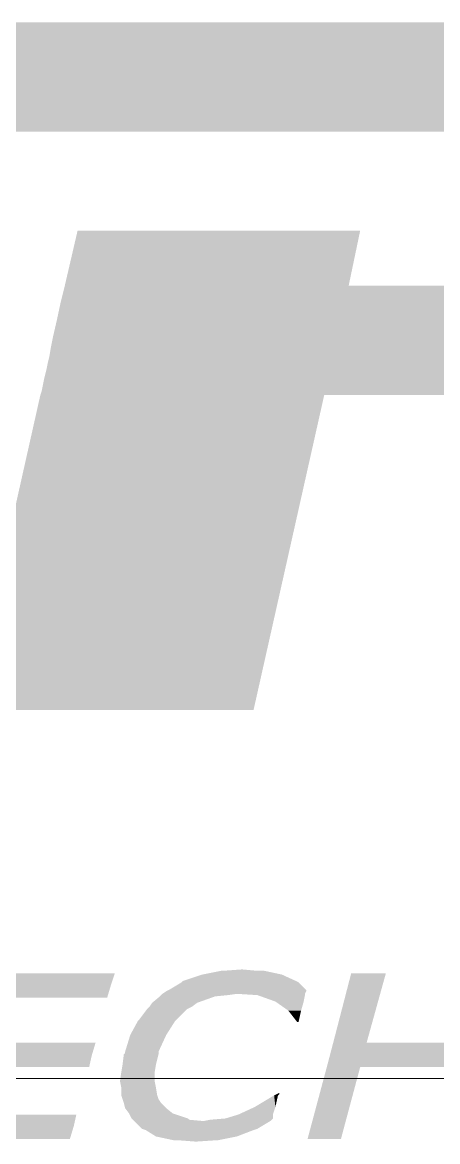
# Model space of a CAD drawing. Header units: millimetres. Extents: x 0 to 216, y 0 to 279.
# Drawn here: x 110.68 to 117.52, y 26.9 to 45.34 of the extents above; entities that cross this region are included whole.
import ezdxf

# ---------------------------------------------------------------- set-up
doc = ezdxf.new("R2010")
doc.units = ezdxf.units.MM
doc.layers.add('C00-00-00', color=7, linetype='Continuous')

msp = doc.modelspace()

# ---------------------------------------------------------------- hatches: boundary and pattern name
at = {"layer": 'C00-00-00'}
h = msp.add_hatch(color=256, dxfattribs=at)
h.dxf.hatch_style = 2
h.paths.add_polyline_path([(106.1085, 45.169667), (122.809, 44.979167), (106.066167, 44.979167)])
h = msp.add_hatch(color=256, dxfattribs=at)
h.dxf.hatch_style = 2
h.paths.add_polyline_path([(106.150833, 45.296667), (122.385667, 45.169667), (106.1085, 45.169667)])
h = msp.add_hatch(color=256, dxfattribs=at)
h.dxf.hatch_style = 2
h.paths.add_polyline_path([(106.1085, 45.169667), (122.385667, 45.169667), (122.809, 44.979167)])
h = msp.add_hatch(color=256, dxfattribs=at)
h.dxf.hatch_style = 2
h.paths.add_polyline_path([(106.150833, 45.339), (121.941167, 45.296667), (106.150833, 45.296667)])
h = msp.add_hatch(color=256, dxfattribs=at)
h.dxf.hatch_style = 2
h.paths.add_polyline_path([(106.150833, 45.339), (121.454333, 45.339), (121.941167, 45.296667)])
h = msp.add_hatch(color=256, dxfattribs=at)
h.dxf.hatch_style = 2
h.paths.add_polyline_path([(106.150833, 45.296667), (121.941167, 45.296667), (122.385667, 45.169667)])
h = msp.add_hatch(color=256, dxfattribs=at)
h.dxf.hatch_style = 2
h.paths.add_polyline_path([(106.066167, 44.979167), (123.19, 44.704), (106.002667, 44.704)])
h = msp.add_hatch(color=256, dxfattribs=at)
h.dxf.hatch_style = 2
h.paths.add_polyline_path([(106.066167, 44.979167), (122.809, 44.979167), (123.19, 44.704)])
h = msp.add_hatch(color=256, dxfattribs=at)
h.dxf.hatch_style = 2
h.paths.add_polyline_path([(106.002667, 44.704), (123.528667, 44.365333), (105.939167, 44.365333)])
h = msp.add_hatch(color=256, dxfattribs=at)
h.dxf.hatch_style = 2
h.paths.add_polyline_path([(106.002667, 44.704), (123.19, 44.704), (123.528667, 44.365333)])
h = msp.add_hatch(color=256, dxfattribs=at)
h.dxf.hatch_style = 2
h.paths.add_polyline_path([(105.939167, 44.365333), (123.803833, 43.984333), (105.8545, 43.984333)])
h = msp.add_hatch(color=256, dxfattribs=at)
h.dxf.hatch_style = 2
h.paths.add_polyline_path([(105.939167, 44.365333), (123.528667, 44.365333), (123.803833, 43.984333)])
h = msp.add_hatch(color=256, dxfattribs=at)
h.dxf.hatch_style = 2
h.paths.add_polyline_path([(105.8545, 43.984333), (123.994333, 43.561), (105.748667, 43.561)])
h = msp.add_hatch(color=256, dxfattribs=at)
h.dxf.hatch_style = 2
h.paths.add_polyline_path([(105.8545, 43.984333), (123.803833, 43.984333), (123.994333, 43.561)])
h = msp.add_hatch(color=256, dxfattribs=at)
h.dxf.hatch_style = 2
h.paths.add_polyline_path([(105.748667, 43.561), (124.0155, 43.539833), (105.748667, 43.539833)])
h = msp.add_hatch(color=256, dxfattribs=at)
h.dxf.hatch_style = 2
h.paths.add_polyline_path([(105.748667, 43.561), (123.994333, 43.561), (124.0155, 43.539833)])
h = msp.add_hatch(color=256, dxfattribs=at)
h.dxf.hatch_style = 2
h.paths.add_polyline_path([(111.590667, 41.91), (116.056833, 40.999833), (111.379, 40.999833)])
h = msp.add_hatch(color=256, dxfattribs=at)
h.dxf.hatch_style = 2
h.paths.add_polyline_path([(111.590667, 41.91), (116.247333, 41.91), (116.056833, 40.999833)])
h = msp.add_hatch(color=256, dxfattribs=at)
h.dxf.hatch_style = 2
h.paths.add_polyline_path([(111.379, 40.999833), (123.676833, 40.745833), (111.3155, 40.745833)])
h = msp.add_hatch(color=256, dxfattribs=at)
h.dxf.hatch_style = 2
h.paths.add_polyline_path([(111.379, 40.999833), (123.825, 40.999833), (123.676833, 40.745833)])
h = msp.add_hatch(color=256, dxfattribs=at)
h.dxf.hatch_style = 2
h.paths.add_polyline_path([(111.3155, 40.745833), (123.401667, 40.4495), (111.252, 40.4495)])
h = msp.add_hatch(color=256, dxfattribs=at)
h.dxf.hatch_style = 2
h.paths.add_polyline_path([(111.3155, 40.745833), (123.676833, 40.745833), (123.401667, 40.4495)])
h = msp.add_hatch(color=256, dxfattribs=at)
h.dxf.hatch_style = 2
h.paths.add_polyline_path([(111.252, 40.4495), (123.084167, 40.174333), (111.1885, 40.174333)])
h = msp.add_hatch(color=256, dxfattribs=at)
h.dxf.hatch_style = 2
h.paths.add_polyline_path([(111.252, 40.4495), (123.401667, 40.4495), (123.084167, 40.174333)])
h = msp.add_hatch(color=256, dxfattribs=at)
h.dxf.hatch_style = 2
h.paths.add_polyline_path([(111.1885, 40.174333), (122.724333, 39.962667), (111.146167, 39.962667)])
h = msp.add_hatch(color=256, dxfattribs=at)
h.dxf.hatch_style = 2
h.paths.add_polyline_path([(111.1885, 40.174333), (123.084167, 40.174333), (122.724333, 39.962667)])
h = msp.add_hatch(color=256, dxfattribs=at)
h.dxf.hatch_style = 2
h.paths.add_polyline_path([(111.125, 39.835667), (121.941167, 39.751), (111.103833, 39.751)])
h = msp.add_hatch(color=256, dxfattribs=at)
h.dxf.hatch_style = 2
h.paths.add_polyline_path([(111.146167, 39.962667), (122.343333, 39.835667), (111.125, 39.835667)])
h = msp.add_hatch(color=256, dxfattribs=at)
h.dxf.hatch_style = 2
h.paths.add_polyline_path([(111.125, 39.835667), (122.343333, 39.835667), (121.941167, 39.751)])
h = msp.add_hatch(color=256, dxfattribs=at)
h.dxf.hatch_style = 2
h.paths.add_polyline_path([(111.146167, 39.962667), (122.724333, 39.962667), (122.343333, 39.835667)])
h = msp.add_hatch(color=256, dxfattribs=at)
h.dxf.hatch_style = 2
h.paths.add_polyline_path([(111.082667, 39.645167), (122.597333, 39.475833), (111.040333, 39.475833)])
h = msp.add_hatch(color=256, dxfattribs=at)
h.dxf.hatch_style = 2
h.paths.add_polyline_path([(111.103833, 39.751), (122.279833, 39.645167), (111.082667, 39.645167)])
h = msp.add_hatch(color=256, dxfattribs=at)
h.dxf.hatch_style = 2
h.paths.add_polyline_path([(111.082667, 39.645167), (122.279833, 39.645167), (122.597333, 39.475833)])
h = msp.add_hatch(color=256, dxfattribs=at)
h.dxf.hatch_style = 2
h.paths.add_polyline_path([(111.103833, 39.751), (121.941167, 39.751), (122.279833, 39.645167)])
h = msp.add_hatch(color=256, dxfattribs=at)
h.dxf.hatch_style = 2
h.paths.add_polyline_path([(111.040333, 39.475833), (122.8725, 39.264167), (110.998, 39.264167)])
h = msp.add_hatch(color=256, dxfattribs=at)
h.dxf.hatch_style = 2
h.paths.add_polyline_path([(111.040333, 39.475833), (122.597333, 39.475833), (122.8725, 39.264167)])
h = msp.add_hatch(color=256, dxfattribs=at)
h.dxf.hatch_style = 2
h.paths.add_polyline_path([(110.976833, 39.200667), (114.4905, 34.014833), (109.812667, 34.014833)])
h = msp.add_hatch(color=256, dxfattribs=at)
h.dxf.hatch_style = 2
h.paths.add_polyline_path([(110.998, 39.264167), (122.914833, 39.200667), (110.976833, 39.200667)])
h = msp.add_hatch(color=256, dxfattribs=at)
h.dxf.hatch_style = 2
h.paths.add_polyline_path([(110.976833, 39.200667), (115.654667, 39.200667), (114.4905, 34.014833)])
h = msp.add_hatch(color=256, dxfattribs=at)
h.dxf.hatch_style = 2
h.paths.add_polyline_path([(110.998, 39.264167), (122.8725, 39.264167), (122.914833, 39.200667)])
h = msp.add_hatch(color=256, dxfattribs=at)
h.dxf.hatch_style = 2
h.paths.add_polyline_path([(113.961333, 29.718), (114.956167, 29.6545), (113.643833, 29.6545)])
h = msp.add_hatch(color=256, dxfattribs=at)
h.dxf.hatch_style = 2
h.paths.add_polyline_path([(114.003667, 29.718), (114.659833, 29.718), (113.961333, 29.718)])
h = msp.add_hatch(color=256, dxfattribs=at)
h.dxf.hatch_style = 2
h.paths.add_polyline_path([(113.961333, 29.718), (114.659833, 29.718), (114.956167, 29.6545)])
h = msp.add_hatch(color=256, dxfattribs=at)
h.dxf.hatch_style = 2
h.paths.add_polyline_path([(114.3, 29.739167), (114.532833, 29.718), (114.003667, 29.718)])
h = msp.add_hatch(color=256, dxfattribs=at)
h.dxf.hatch_style = 2
h.paths.add_polyline_path([(114.003667, 29.718), (114.659833, 29.718)])
h = msp.add_hatch(color=256, dxfattribs=at)
h.dxf.hatch_style = 2
h.paths.add_polyline_path([(109.855, 29.675667), (112.141, 29.485167), (109.7915, 29.485167)])
h = msp.add_hatch(color=256, dxfattribs=at)
h.dxf.hatch_style = 2
h.paths.add_polyline_path([(109.855, 29.675667), (112.2045, 29.675667), (112.141, 29.485167)])
h = msp.add_hatch(color=256, dxfattribs=at)
h.dxf.hatch_style = 2
h.paths.add_polyline_path([(113.305167, 29.5275), (115.358333, 29.4005), (113.0935, 29.4005)])
h = msp.add_hatch(color=256, dxfattribs=at)
h.dxf.hatch_style = 2
h.paths.add_polyline_path([(113.326333, 29.548667), (115.231333, 29.5275), (113.305167, 29.5275)])
h = msp.add_hatch(color=256, dxfattribs=at)
h.dxf.hatch_style = 2
h.paths.add_polyline_path([(113.305167, 29.5275), (115.231333, 29.5275), (115.358333, 29.4005)])
h = msp.add_hatch(color=256, dxfattribs=at)
h.dxf.hatch_style = 2
h.paths.add_polyline_path([(113.643833, 29.6545), (115.189, 29.548667), (113.326333, 29.548667)])
h = msp.add_hatch(color=256, dxfattribs=at)
h.dxf.hatch_style = 2
h.paths.add_polyline_path([(113.326333, 29.548667), (115.189, 29.548667), (115.231333, 29.5275)])
h = msp.add_hatch(color=256, dxfattribs=at)
h.dxf.hatch_style = 2
h.paths.add_polyline_path([(113.643833, 29.6545), (114.956167, 29.6545), (115.189, 29.548667)])
h = msp.add_hatch(color=256, dxfattribs=at)
h.dxf.hatch_style = 2
h.paths.add_polyline_path([(116.099167, 29.675667), (116.353167, 28.532667), (115.802833, 28.532667)])
h = msp.add_hatch(color=256, dxfattribs=at)
h.dxf.hatch_style = 2
h.paths.add_polyline_path([(116.099167, 29.675667), (116.670667, 29.675667), (116.353167, 28.532667)])
h = msp.add_hatch(color=256, dxfattribs=at)
h.dxf.hatch_style = 2
h.paths.add_polyline_path([(109.7915, 29.485167), (112.0775, 29.2735), (109.749167, 29.2735)])
h = msp.add_hatch(color=256, dxfattribs=at)
h.dxf.hatch_style = 2
h.paths.add_polyline_path([(109.7915, 29.485167), (112.141, 29.485167), (112.0775, 29.2735)])
h = msp.add_hatch(color=256, dxfattribs=at)
h.dxf.hatch_style = 2
h.paths.add_polyline_path([(112.9665, 29.315833), (113.8555, 29.294667), (112.945333, 29.294667)])
h = msp.add_hatch(color=256, dxfattribs=at)
h.dxf.hatch_style = 2
h.paths.add_polyline_path([(112.987667, 29.337), (114.067167, 29.315833), (112.9665, 29.315833)])
h = msp.add_hatch(color=256, dxfattribs=at)
h.dxf.hatch_style = 2
h.paths.add_polyline_path([(112.9665, 29.315833), (114.067167, 29.315833), (113.8555, 29.294667)])
h = msp.add_hatch(color=256, dxfattribs=at)
h.dxf.hatch_style = 2
h.paths.add_polyline_path([(113.051167, 29.379333), (115.337167, 29.337), (112.987667, 29.337)])
h = msp.add_hatch(color=256, dxfattribs=at)
h.dxf.hatch_style = 2
h.paths.add_polyline_path([(112.987667, 29.337), (114.215333, 29.337), (114.067167, 29.315833)])
h = msp.add_hatch(color=256, dxfattribs=at)
h.dxf.hatch_style = 2
h.paths.add_polyline_path([(113.0935, 29.4005), (115.358333, 29.379333), (113.051167, 29.379333)])
h = msp.add_hatch(color=256, dxfattribs=at)
h.dxf.hatch_style = 2
h.paths.add_polyline_path([(113.051167, 29.379333), (115.358333, 29.379333), (115.337167, 29.337)])
h = msp.add_hatch(color=256, dxfattribs=at)
h.dxf.hatch_style = 2
h.paths.add_polyline_path([(113.0935, 29.4005), (115.358333, 29.4005), (115.358333, 29.379333)])
h = msp.add_hatch(color=256, dxfattribs=at)
h.dxf.hatch_style = 2
h.paths.add_polyline_path([(114.215333, 29.337), (115.337167, 29.315833), (114.554, 29.315833)])
h = msp.add_hatch(color=256, dxfattribs=at)
h.dxf.hatch_style = 2
h.paths.add_polyline_path([(114.215333, 29.337), (115.337167, 29.337), (115.337167, 29.315833)])
h = msp.add_hatch(color=256, dxfattribs=at)
h.dxf.hatch_style = 2
h.paths.add_polyline_path([(114.554, 29.315833), (115.316, 29.21), (114.850333, 29.21)])
h = msp.add_hatch(color=256, dxfattribs=at)
h.dxf.hatch_style = 2
h.paths.add_polyline_path([(114.554, 29.315833), (115.337167, 29.315833), (115.316, 29.21)])
h = msp.add_hatch(color=256, dxfattribs=at)
h.dxf.hatch_style = 2
h.paths.add_polyline_path([(112.818333, 29.188833), (113.4745, 29.125333), (112.776, 29.125333)])
h = msp.add_hatch(color=256, dxfattribs=at)
h.dxf.hatch_style = 2
h.paths.add_polyline_path([(112.945333, 29.294667), (113.559167, 29.188833), (112.818333, 29.188833)])
h = msp.add_hatch(color=256, dxfattribs=at)
h.dxf.hatch_style = 2
h.paths.add_polyline_path([(112.818333, 29.188833), (113.559167, 29.188833), (113.4745, 29.125333)])
h = msp.add_hatch(color=256, dxfattribs=at)
h.dxf.hatch_style = 2
h.paths.add_polyline_path([(112.945333, 29.294667), (113.8555, 29.294667), (113.559167, 29.188833)])
h = msp.add_hatch(color=256, dxfattribs=at)
h.dxf.hatch_style = 2
h.paths.add_polyline_path([(114.850333, 29.21), (115.273667, 29.061833), (115.062, 29.061833)])
h = msp.add_hatch(color=256, dxfattribs=at)
h.dxf.hatch_style = 2
h.paths.add_polyline_path([(114.850333, 29.21), (115.316, 29.21), (115.273667, 29.061833)])
h = msp.add_hatch(color=256, dxfattribs=at)
h.dxf.hatch_style = 2
h.paths.add_polyline_path([(112.733667, 29.083), (113.2205, 28.913667), (112.606667, 28.913667)])
h = msp.add_hatch(color=256, dxfattribs=at)
h.dxf.hatch_style = 2
h.paths.add_polyline_path([(112.776, 29.125333), (113.389833, 29.083), (112.733667, 29.083)])
h = msp.add_hatch(color=256, dxfattribs=at)
h.dxf.hatch_style = 2
h.paths.add_polyline_path([(112.733667, 29.083), (113.389833, 29.083), (113.2205, 28.913667)])
h = msp.add_hatch(color=256, dxfattribs=at)
h.dxf.hatch_style = 2
h.paths.add_polyline_path([(112.776, 29.125333), (113.4745, 29.125333), (113.389833, 29.083)])
h = msp.add_hatch(color=256, dxfattribs=at)
h.dxf.hatch_style = 2
h.paths.add_polyline_path([(115.062, 29.061833), (115.231333, 28.871333), (115.210167, 28.871333)])
h = msp.add_hatch(color=256, dxfattribs=at)
h.dxf.hatch_style = 2
h.paths.add_polyline_path([(115.062, 29.061833), (115.273667, 29.061833), (115.231333, 28.871333)])
h = msp.add_hatch(color=256, dxfattribs=at)
h.dxf.hatch_style = 2
h.paths.add_polyline_path([(112.5855, 28.8925), (113.051167, 28.659667), (112.4585, 28.659667)])
h = msp.add_hatch(color=256, dxfattribs=at)
h.dxf.hatch_style = 2
h.paths.add_polyline_path([(112.606667, 28.913667), (113.199333, 28.8925), (112.5855, 28.8925)])
h = msp.add_hatch(color=256, dxfattribs=at)
h.dxf.hatch_style = 2
h.paths.add_polyline_path([(112.5855, 28.8925), (113.199333, 28.8925), (113.051167, 28.659667)])
h = msp.add_hatch(color=256, dxfattribs=at)
h.dxf.hatch_style = 2
h.paths.add_polyline_path([(112.606667, 28.913667), (113.2205, 28.913667), (113.199333, 28.8925)])
h = msp.add_hatch(color=256, dxfattribs=at)
h.dxf.hatch_style = 2
h.paths.add_polyline_path([(115.210167, 28.871333), (115.231333, 28.871333)])
h = msp.add_hatch(color=256, dxfattribs=at)
h.dxf.hatch_style = 2
h.paths.add_polyline_path([(112.4585, 28.659667), (112.924167, 28.3845), (112.373833, 28.3845)])
h = msp.add_hatch(color=256, dxfattribs=at)
h.dxf.hatch_style = 2
h.paths.add_polyline_path([(112.4585, 28.659667), (113.051167, 28.659667), (112.924167, 28.3845)])
h = msp.add_hatch(color=256, dxfattribs=at)
h.dxf.hatch_style = 2
h.paths.add_polyline_path([(109.5375, 28.532667), (111.8235, 28.321), (109.495167, 28.321)])
h = msp.add_hatch(color=256, dxfattribs=at)
h.dxf.hatch_style = 2
h.paths.add_polyline_path([(109.5375, 28.532667), (111.887, 28.532667), (111.8235, 28.321)])
h = msp.add_hatch(color=256, dxfattribs=at)
h.dxf.hatch_style = 2
h.paths.add_polyline_path([(115.802833, 28.532667), (118.575667, 28.1305), (115.697, 28.1305)])
h = msp.add_hatch(color=256, dxfattribs=at)
h.dxf.hatch_style = 2
h.paths.add_polyline_path([(115.802833, 28.532667), (118.6815, 28.532667), (118.575667, 28.1305)])
h = msp.add_hatch(color=256, dxfattribs=at)
h.dxf.hatch_style = 2
h.paths.add_polyline_path([(109.495167, 28.321), (111.781167, 28.1305), (109.431667, 28.1305)])
h = msp.add_hatch(color=256, dxfattribs=at)
h.dxf.hatch_style = 2
h.paths.add_polyline_path([(109.495167, 28.321), (111.8235, 28.321), (111.781167, 28.1305)])
h = msp.add_hatch(color=256, dxfattribs=at)
h.dxf.hatch_style = 2
h.paths.add_polyline_path([(112.352667, 28.342167), (112.881833, 28.172833), (112.3315, 28.172833)])
h = msp.add_hatch(color=256, dxfattribs=at)
h.dxf.hatch_style = 2
h.paths.add_polyline_path([(112.373833, 28.363333), (112.924167, 28.342167), (112.352667, 28.342167)])
h = msp.add_hatch(color=256, dxfattribs=at)
h.dxf.hatch_style = 2
h.paths.add_polyline_path([(112.352667, 28.342167), (112.924167, 28.342167), (112.881833, 28.172833)])
h = msp.add_hatch(color=256, dxfattribs=at)
h.dxf.hatch_style = 2
h.paths.add_polyline_path([(112.373833, 28.3845), (112.924167, 28.363333), (112.373833, 28.363333)])
h = msp.add_hatch(color=256, dxfattribs=at)
h.dxf.hatch_style = 2
h.paths.add_polyline_path([(112.373833, 28.3845), (112.924167, 28.3845), (112.924167, 28.363333)])
h = msp.add_hatch(color=256, dxfattribs=at)
h.dxf.hatch_style = 2
h.paths.add_polyline_path([(112.373833, 28.363333), (112.924167, 28.363333), (112.924167, 28.342167)])
h = msp.add_hatch(color=256, dxfattribs=at)
h.dxf.hatch_style = 2
h.paths.add_polyline_path([(112.310333, 28.045833), (112.860667, 27.897667), (112.289167, 27.897667)])
h = msp.add_hatch(color=256, dxfattribs=at)
h.dxf.hatch_style = 2
h.paths.add_polyline_path([(112.3315, 28.172833), (112.860667, 28.045833), (112.310333, 28.045833)])
h = msp.add_hatch(color=256, dxfattribs=at)
h.dxf.hatch_style = 2
h.paths.add_polyline_path([(112.310333, 28.045833), (112.860667, 28.045833), (112.860667, 27.897667)])
h = msp.add_hatch(color=256, dxfattribs=at)
h.dxf.hatch_style = 2
h.paths.add_polyline_path([(112.3315, 28.172833), (112.881833, 28.172833), (112.860667, 28.045833)])
h = msp.add_hatch(color=256, dxfattribs=at)
h.dxf.hatch_style = 2
h.paths.add_polyline_path([(115.697, 28.1305), (115.929833, 26.945167), (115.3795, 26.945167)])
h = msp.add_hatch(color=256, dxfattribs=at)
h.dxf.hatch_style = 2
h.paths.add_polyline_path([(115.697, 28.1305), (116.247333, 28.1305), (115.929833, 26.945167)])
h = msp.add_hatch(color=256, dxfattribs=at)
h.dxf.hatch_style = 2
h.paths.add_polyline_path([(112.289167, 27.897667), (112.881833, 27.791833), (112.310333, 27.791833)])
h = msp.add_hatch(color=256, dxfattribs=at)
h.dxf.hatch_style = 2
h.paths.add_polyline_path([(112.289167, 27.897667), (112.860667, 27.897667), (112.881833, 27.791833)])
h = msp.add_hatch(color=256, dxfattribs=at)
h.dxf.hatch_style = 2
h.paths.add_polyline_path([(112.310333, 27.791833), (112.903, 27.664833), (112.310333, 27.664833)])
h = msp.add_hatch(color=256, dxfattribs=at)
h.dxf.hatch_style = 2
h.paths.add_polyline_path([(112.310333, 27.791833), (112.881833, 27.791833), (112.903, 27.664833)])
h = msp.add_hatch(color=256, dxfattribs=at)
h.dxf.hatch_style = 2
h.paths.add_polyline_path([(112.310333, 27.664833), (112.924167, 27.601333), (112.3315, 27.601333)])
h = msp.add_hatch(color=256, dxfattribs=at)
h.dxf.hatch_style = 2
h.paths.add_polyline_path([(112.310333, 27.664833), (112.903, 27.664833), (112.924167, 27.601333)])
h = msp.add_hatch(color=256, dxfattribs=at)
h.dxf.hatch_style = 2
h.paths.add_polyline_path([(114.829167, 27.664833), (114.850333, 27.474333), (114.511667, 27.474333)])
h = msp.add_hatch(color=256, dxfattribs=at)
h.dxf.hatch_style = 2
h.paths.add_polyline_path([(114.8715, 27.686), (114.892667, 27.664833), (114.829167, 27.664833)])
h = msp.add_hatch(color=256, dxfattribs=at)
h.dxf.hatch_style = 2
h.paths.add_polyline_path([(114.829167, 27.664833), (114.892667, 27.664833), (114.850333, 27.474333)])
h = msp.add_hatch(color=256, dxfattribs=at)
h.dxf.hatch_style = 2
h.paths.add_polyline_path([(114.913833, 27.707167), (114.913833, 27.686), (114.8715, 27.686)])
h = msp.add_hatch(color=256, dxfattribs=at)
h.dxf.hatch_style = 2
h.paths.add_polyline_path([(114.8715, 27.686), (114.913833, 27.686), (114.892667, 27.664833)])
h = msp.add_hatch(color=256, dxfattribs=at)
h.dxf.hatch_style = 2
h.paths.add_polyline_path([(112.3315, 27.601333), (112.9665, 27.537833), (112.352667, 27.537833)])
h = msp.add_hatch(color=256, dxfattribs=at)
h.dxf.hatch_style = 2
h.paths.add_polyline_path([(112.3315, 27.601333), (112.924167, 27.601333), (112.9665, 27.537833)])
h = msp.add_hatch(color=256, dxfattribs=at)
h.dxf.hatch_style = 2
h.paths.add_polyline_path([(112.352667, 27.537833), (113.051167, 27.453167), (112.373833, 27.453167)])
h = msp.add_hatch(color=256, dxfattribs=at)
h.dxf.hatch_style = 2
h.paths.add_polyline_path([(112.352667, 27.537833), (112.9665, 27.537833), (113.051167, 27.453167)])
h = msp.add_hatch(color=256, dxfattribs=at)
h.dxf.hatch_style = 2
h.paths.add_polyline_path([(114.511667, 27.474333), (114.808, 27.347333), (114.2365, 27.347333)])
h = msp.add_hatch(color=256, dxfattribs=at)
h.dxf.hatch_style = 2
h.paths.add_polyline_path([(114.511667, 27.474333), (114.850333, 27.474333), (114.808, 27.347333)])
h = msp.add_hatch(color=256, dxfattribs=at)
h.dxf.hatch_style = 2
h.paths.add_polyline_path([(109.22, 27.347333), (111.527167, 27.156833), (109.177667, 27.156833)])
h = msp.add_hatch(color=256, dxfattribs=at)
h.dxf.hatch_style = 2
h.paths.add_polyline_path([(109.22, 27.347333), (111.5695, 27.347333), (111.527167, 27.156833)])
h = msp.add_hatch(color=256, dxfattribs=at)
h.dxf.hatch_style = 2
h.paths.add_polyline_path([(112.373833, 27.453167), (113.157, 27.3685), (112.437333, 27.3685)])
h = msp.add_hatch(color=256, dxfattribs=at)
h.dxf.hatch_style = 2
h.paths.add_polyline_path([(112.373833, 27.453167), (113.051167, 27.453167), (113.157, 27.3685)])
h = msp.add_hatch(color=256, dxfattribs=at)
h.dxf.hatch_style = 2
h.paths.add_polyline_path([(112.437333, 27.3685), (113.411, 27.283833), (112.479667, 27.283833)])
h = msp.add_hatch(color=256, dxfattribs=at)
h.dxf.hatch_style = 2
h.paths.add_polyline_path([(112.437333, 27.3685), (113.157, 27.3685), (113.411, 27.283833)])
h = msp.add_hatch(color=256, dxfattribs=at)
h.dxf.hatch_style = 2
h.paths.add_polyline_path([(114.2365, 27.347333), (114.808, 27.283833), (114.024833, 27.283833)])
h = msp.add_hatch(color=256, dxfattribs=at)
h.dxf.hatch_style = 2
h.paths.add_polyline_path([(114.2365, 27.347333), (114.808, 27.347333), (114.808, 27.283833)])
h = msp.add_hatch(color=256, dxfattribs=at)
h.dxf.hatch_style = 2
h.paths.add_polyline_path([(109.177667, 27.156833), (111.463667, 26.945167), (109.114167, 26.945167)])
h = msp.add_hatch(color=256, dxfattribs=at)
h.dxf.hatch_style = 2
h.paths.add_polyline_path([(109.177667, 27.156833), (111.527167, 27.156833), (111.463667, 26.945167)])
h = msp.add_hatch(color=256, dxfattribs=at)
h.dxf.hatch_style = 2
h.paths.add_polyline_path([(112.479667, 27.283833), (113.432167, 27.262667), (112.500833, 27.262667)])
h = msp.add_hatch(color=256, dxfattribs=at)
h.dxf.hatch_style = 2
h.paths.add_polyline_path([(112.479667, 27.283833), (113.411, 27.283833), (113.432167, 27.262667)])
h = msp.add_hatch(color=256, dxfattribs=at)
h.dxf.hatch_style = 2
h.paths.add_polyline_path([(112.500833, 27.262667), (113.665, 27.2415), (112.522, 27.2415)])
h = msp.add_hatch(color=256, dxfattribs=at)
h.dxf.hatch_style = 2
h.paths.add_polyline_path([(112.500833, 27.262667), (113.432167, 27.262667), (113.665, 27.2415)])
h = msp.add_hatch(color=256, dxfattribs=at)
h.dxf.hatch_style = 2
h.paths.add_polyline_path([(112.522, 27.2415), (114.554, 27.1145), (112.649, 27.1145)])
h = msp.add_hatch(color=256, dxfattribs=at)
h.dxf.hatch_style = 2
h.paths.add_polyline_path([(112.522, 27.2415), (114.765667, 27.2415), (114.554, 27.1145)])
h = msp.add_hatch(color=256, dxfattribs=at)
h.dxf.hatch_style = 2
h.paths.add_polyline_path([(112.649, 27.1145), (114.4905, 27.093333), (112.7125, 27.093333)])
h = msp.add_hatch(color=256, dxfattribs=at)
h.dxf.hatch_style = 2
h.paths.add_polyline_path([(112.649, 27.1145), (114.554, 27.1145), (114.4905, 27.093333)])
h = msp.add_hatch(color=256, dxfattribs=at)
h.dxf.hatch_style = 2
h.paths.add_polyline_path([(113.770833, 27.262667), (114.765667, 27.2415), (113.665, 27.2415)])
h = msp.add_hatch(color=256, dxfattribs=at)
h.dxf.hatch_style = 2
h.paths.add_polyline_path([(114.024833, 27.283833), (114.786833, 27.262667), (113.770833, 27.262667)])
h = msp.add_hatch(color=256, dxfattribs=at)
h.dxf.hatch_style = 2
h.paths.add_polyline_path([(113.770833, 27.262667), (114.786833, 27.262667), (114.765667, 27.2415)])
h = msp.add_hatch(color=256, dxfattribs=at)
h.dxf.hatch_style = 2
h.paths.add_polyline_path([(114.024833, 27.283833), (114.808, 27.283833), (114.786833, 27.262667)])
h = msp.add_hatch(color=256, dxfattribs=at)
h.dxf.hatch_style = 2
h.paths.add_polyline_path([(112.7125, 27.093333), (114.215333, 26.9875), (112.881833, 26.9875)])
h = msp.add_hatch(color=256, dxfattribs=at)
h.dxf.hatch_style = 2
h.paths.add_polyline_path([(112.7125, 27.093333), (114.4905, 27.093333), (114.215333, 26.9875)])
h = msp.add_hatch(color=256, dxfattribs=at)
h.dxf.hatch_style = 2
h.paths.add_polyline_path([(112.881833, 26.9875), (113.897833, 26.924), (113.178167, 26.924)])
h = msp.add_hatch(color=256, dxfattribs=at)
h.dxf.hatch_style = 2
h.paths.add_polyline_path([(112.881833, 26.9875), (114.215333, 26.9875), (113.897833, 26.924)])
h = msp.add_hatch(color=256, dxfattribs=at)
h.dxf.hatch_style = 2
h.paths.add_polyline_path([(113.178167, 26.924), (113.8555, 26.924), (113.262833, 26.924)])
h = msp.add_hatch(color=256, dxfattribs=at)
h.dxf.hatch_style = 2
h.paths.add_polyline_path([(113.178167, 26.924), (113.897833, 26.924), (113.8555, 26.924)])
h = msp.add_hatch(color=256, dxfattribs=at)
h.dxf.hatch_style = 2
h.paths.add_polyline_path([(113.262833, 26.924), (113.8555, 26.924), (113.538, 26.902833)])

# ---------------------------------------------------------------- linework, layer by layer
at = {"layer": 'C00-00-00', "lineweight": 0}
msp.add_lwpolyline([(215.9, 27.94), (0, 27.94)], dxfattribs=at)

doc.saveas('drawing.dxf')
